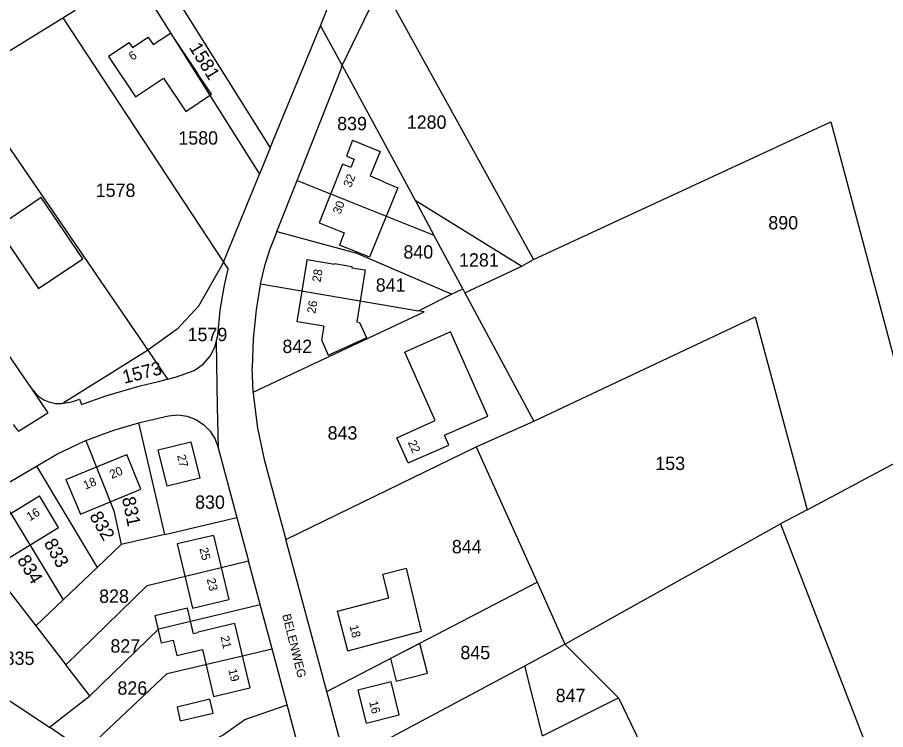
# Model space of a CAD drawing. Extents: x 191922 to 199923, y 328959 to 333350.
# Drawn here: x 193104.8 to 193280.5, y 329905.8 to 330050 of the extents above; entities that cross this region are included whole.
import ezdxf

# ---------------------------------------------------------------- set-up
doc = ezdxf.new("R2010")
doc.units = 0
for name, color, linetype in [('enkelbestemming', 7, 'Continuous'), ('Level 6', 7, 'Continuous'), ('maatvoering - maximum aantal wooneenheden', 7, 'Continuous'), ('Maatvoering_symbolen', 7, 'Continuous'), ('recreatiewoning', 7, 'Continuous')]:
    doc.layers.add(name, color=color, linetype=linetype)

msp = doc.modelspace()

# ---------------------------------------------------------------- linework, layer by layer
at = {"layer": 'Level 6'}
for p, q in [((193166.1, 330048.3), (193182.06, 330088.32)), ((193134.95, 330057.03), (193155.93, 330023.57)), ((193134.95, 330057.03), (193155.93, 330023.57)), ((193170.52, 330040.26), (193178.48, 330056.75)), ((193178.48, 330056.75), (193209.25, 330001.01)), ((193130.95, 330054.52), (193153.75, 330018.24)), ((193113.97, 330049.93), (193116.44, 330051.47)), ((193093.69, 330037.36), (193113.97, 330049.93)), ((193113.97, 330049.93), (193146.48, 330000.43)), ((193155.93, 330023.57), (193166.1, 330048.3)), ((193155.93, 330023.57), (193166.1, 330048.3)), ((193166.1, 330048.3), (193170.52, 330040.26)), ((193166.1, 330048.3), (193170.52, 330040.26)), ((193161.38, 330016.99), (193170.24, 330039.39)), ((193170.24, 330039.39), (193170.52, 330040.26)), ((193170.52, 330040.26), (193185.3, 330012.99)), ((193170.52, 330040.26), (193185.3, 330012.99)), ((193093.69, 330037.36), (193131.19, 329982.64)), ((193155.93, 330023.57), (193153.75, 330018.24)), ((193076.79, 330019.47), (193107.55, 329974.94)), ((193146.48, 330000.43), (193153.75, 330018.24)), ((193157.28, 330006.65), (193161.38, 330016.99)), ((193161.38, 330016.99), (193189.08, 330005.95)), ((193185.3, 330012.99), (193206.84, 329999.65)), ((193185.3, 330012.99), (193189.08, 330005.95)), ((193185.3, 330012.99), (193206.84, 329999.65)), ((193157.28, 330006.65), (193173.19, 330002.35)), ((193194.92, 329995.09), (193189.08, 330005.95)), ((193192.65, 329993.95), (193173.19, 330002.35)), ((193146.48, 330000.43), (193147.4, 329999.03)), ((193206.84, 329999.65), (193209.25, 330001.01)), ((193146.66, 329995.79), (193147.4, 329999.03)), ((193195.36, 329994.28), (193206.84, 329999.65)), ((193195.36, 329994.28), (193206.84, 329999.65)), ((193145.81, 329990.72), (193146.66, 329995.79)), ((193153.99, 329996.09), (193185.97, 329990.6)), ((193192.65, 329993.95), (193194.92, 329995.09)), ((193194.92, 329995.09), (193195.36, 329994.28)), ((193185.97, 329990.6), (193192.65, 329993.95)), ((193195.36, 329994.28), (193209.31, 329968.3)), ((193195.36, 329994.28), (193209.31, 329968.3)), ((193137.08, 329986.88), (193141.5, 329991.61)), ((193145.32, 329985.61), (193145.81, 329990.72)), ((193153.08, 329990.79), (193152.46, 329984.97)), ((193152.49, 329974.17), (193187.09, 329990.41)), ((193187.09, 329990.41), (193185.97, 329990.6)), ((193209.31, 329968.3), (193254.07, 329989.4)), ((193254.07, 329989.4), (193264.59, 329950.33)), ((193137.08, 329986.88), (193131.19, 329982.64)), ((193145.03, 329984.34), (193145.32, 329985.61)), ((193145.03, 329984.34), (193145.2, 329971.18)), ((193152.46, 329984.97), (193152.27, 329979.13)), ((193131.11, 329982.58), (193114, 329971.9)), ((193131.11, 329982.58), (193131.19, 329982.64)), ((193131.19, 329982.64), (193135.18, 329976.79)), ((193142.38, 329979.8), (193143.83, 329981.47)), ((193140.57, 329978.53), (193142.38, 329979.8)), ((193152.49, 329974.17), (193152.27, 329979.13)), ((193135.18, 329976.79), (193136.98, 329977.27)), ((193136.98, 329977.27), (193140.57, 329978.53)), ((193122.7, 329973.41), (193129.63, 329975.41)), ((193129.63, 329975.41), (193133.31, 329976.28)), ((193133.31, 329976.28), (193135.18, 329976.79)), ((193107.55, 329974.94), (193110.94, 329969.98)), ((193114, 329971.9), (193115.42, 329972.14)), ((193117.31, 329972.75), (193117.75, 329971.66)), ((193117.75, 329971.66), (193122.7, 329973.41)), ((193145.2, 329971.18), (193145.39, 329962.87)), ((193104.97, 329966.22), (193110.94, 329969.98)), ((193197.61, 329963.07), (193209.31, 329968.3)), ((193197.61, 329963.07), (193209.31, 329968.3)), ((193104.97, 329966.22), (193104, 329967.63)), ((193124.28, 329966.45), (193129.33, 329967.92)), ((193134.63, 329945.37), (193129.33, 329967.92)), ((193118.61, 329964.37), (193124.28, 329966.45)), ((193118.61, 329964.37), (193124.29, 329950.15)), ((193159.09, 329944.32), (193197.61, 329963.07)), ((193197.61, 329963.07), (193209.95, 329935.66)), ((193197.61, 329963.07), (193209.95, 329935.66)), ((193145.39, 329962.87), (193149.18, 329948.78)), ((193264.59, 329950.33), (193287.14, 329962.36)), ((193100.51, 329954.38), (193108.64, 329959.16)), ((193108.64, 329959.16), (193120.94, 329938.67)), ((193100.51, 329954.38), (193114.05, 329932.09)), ((193091.37, 329949.02), (193108.53, 329926.82)), ((193124.29, 329950.15), (193125.79, 329943.31)), ((193264.59, 329950.33), (193259.21, 329947.47)), ((193134.63, 329945.37), (193149.18, 329948.78)), ((193149.18, 329948.78), (193151.53, 329940.03)), ((193215.55, 329923.15), (193259.21, 329947.47)), ((193259.21, 329947.47), (193318.75, 329793.8)), ((193134.63, 329945.37), (193125.79, 329943.31)), ((193167.39, 329913.57), (193159.09, 329944.32)), ((193125.79, 329943.31), (193120.94, 329938.67)), ((193120.94, 329938.67), (193114.05, 329932.09)), ((193131.04, 329935), (193151.53, 329940.03)), ((193153.92, 329931.14), (193151.53, 329940.03)), ((193114.58, 329918.98), (193131.04, 329935)), ((193167.39, 329913.57), (193209.95, 329935.66)), ((193209.95, 329935.66), (193215.55, 329923.15)), ((193209.95, 329935.66), (193215.55, 329923.15)), ((193114.05, 329932.09), (193108.53, 329926.82)), ((193156.34, 329922.23), (193153.92, 329931.14)), ((193108.53, 329926.82), (193114.58, 329918.98)), ((193207.44, 329918.79), (193215.55, 329923.15)), ((193215.55, 329923.15), (193226.43, 329912.31)), ((193215.55, 329923.15), (193226.43, 329912.31)), ((193159.37, 329910.88), (193156.34, 329922.23)), ((193119.44, 329912.69), (193114.58, 329918.98)), ((193171.2, 329899.44), (193207.44, 329918.79)), ((193211.08, 329904.57), (193207.44, 329918.79)), ((193111.29, 329906.35), (193119.44, 329912.69)), ((193171.2, 329899.44), (193167.39, 329913.57)), ((193211.08, 329904.57), (193226.43, 329912.31)), ((193226.43, 329912.31), (193230.73, 329903.34)), ((193226.43, 329912.31), (193230.73, 329903.34)), ((193163.93, 329893.92), (193159.37, 329910.88)), ((193118.39, 329901.51), (193111.29, 329906.35))]:
    msp.add_line(p, q, dxfattribs=at)
for points in [[(193209.25, 330001.01), (193269.39, 330028.86), (193287.14, 329962.36)], [(193155.94, 330003.14), (193157.11, 330006.21), (193157.28, 330006.65)], [(193153.99, 329996.09), (193154.94, 330000), (193155.94, 330003.14)], [(193141.5, 329991.61), (193146.4, 330000.26), (193146.48, 330000.43)], [(193153.99, 329996.09), (193153.82, 329995.43), (193153.08, 329990.79)], [(193143.83, 329981.47), (193144.83, 329983.45), (193145.03, 329984.34)], [(193107.55, 329974.94), (193108.4, 329973.91), (193109.08, 329973.28), (193110.13, 329972.62), (193111.16, 329972.16), (193112.5, 329971.88), (193113.75, 329971.86), (193114, 329971.9)], [(193152.49, 329974.17), (193152.53, 329973.29), (193153.37, 329966.86)], [(193115.42, 329972.14), (193116.4, 329972.4), (193117.31, 329972.75)], [(193129.33, 329967.92), (193129.79, 329968.06), (193135.37, 329969.38), (193137.24, 329969.53), (193139.1, 329969.26)], [(193139.1, 329969.26), (193140.87, 329968.61), (193142.45, 329967.59)], [(193142.45, 329967.59), (193143.77, 329966.24), (193144.77, 329964.65), (193145.39, 329962.87)], [(193153.37, 329966.86), (193154.71, 329960.52), (193159.09, 329944.32)], [(193108.64, 329959.16), (193112.74, 329961.57), (193118.39, 329964.29), (193118.61, 329964.37)], [(193119.44, 329912.69), (193133.39, 329926.24), (193153.92, 329931.14)], [(193118.39, 329901.51), (193135.1, 329917.21), (193156.34, 329922.23)], [(193091.09, 329914.55), (193093.37, 329918.16), (193111.29, 329906.35)], [(193136.29, 329899.03), (193146.4, 329904.82), (193150.8, 329907.91), (193159.37, 329910.88)]]:
    msp.add_lwpolyline(points, dxfattribs=at)
at = {"layer": 'recreatiewoning'}
for p, q in [((193144.03, 330034.46), (193141.24, 330038.61)), ((193161.37, 329988.39), (193163.28, 330000)), ((193163.28, 330000), (193163.44, 330000.97)), ((193166.79, 329987.5), (193161.37, 329988.39)), ((193174.04, 329988.27), (193175.45, 329985.12)), ((193166.79, 329987.5), (193166.29, 329984.72)), ((193166.29, 329984.72), (193167.7, 329981.63)), ((193167.7, 329981.63), (193175.45, 329985.12)), ((193114.59, 329956.45), (193126.94, 329961.52)), ((193129.74, 329954.54), (193126.94, 329961.52)), ((193097.87, 329946.22), (193109.26, 329953.19)), ((193113.08, 329946.76), (193109.26, 329953.19)), ((193144.47, 329945.16), (193147.55, 329932.18)), ((193178.71, 329937.3), (193183.53, 329938.55)), ((193186.53, 329925.75), (193183.53, 329938.55)), ((193148.71, 329927.3), (193151.8, 329914.29)), ((193171.62, 329921.8), (193186.53, 329925.75)), ((193173.69, 329913.86), (193175.38, 329907.16)), ((193175.38, 329907.16), (193182.07, 329908.84))]:
    msp.add_line(p, q, dxfattribs=at)
for points in [[(193127.42, 330044.86), (193128.08, 330043.87), (193131.23, 330045.99), (193132.24, 330044.48), (193135.73, 330046.82), (193141.24, 330038.61)], [(193127.42, 330044.86), (193123.21, 330042.05), (193128.66, 330033.89), (193134.36, 330037.7), (193138.84, 330030.98), (193144.03, 330034.46)], [(193172.59, 330025.15), (193171.35, 330021.91), (193172.93, 330021.3), (193172.28, 330019.63), (193170.56, 330020.32), (193165.83, 330008.43), (193170.94, 330006.39), (193169.95, 330003.91)], [(193172.59, 330025.15), (193178.17, 330022.85), (193176.18, 330017.91), (193178.9, 330016.8), (193178.86, 330016.7), (193181.74, 330015.53)], [(193181.74, 330015.53), (193176.05, 330001.47), (193173.19, 330002.63), (193169.95, 330003.91)], [(193117.98, 330001.16), (193109.57, 330013.54), (193100.62, 330007.49), (193109.03, 329995.12), (193117.98, 330001.16)], [(193163.44, 330000.97), (193168.93, 330000.06), (193168.95, 330000.17), (193172.49, 329999.59), (193172.45, 329999.34), (193175.17, 329998.89), (193173.44, 329988.36), (193174.04, 329988.27)], [(193200, 329969.32), (193192.43, 329986.36), (193183.18, 329982.27)], [(193183.86, 329959.83), (193181.58, 329964.93), (193189.34, 329968.4), (193183.18, 329982.27)], [(193183.86, 329959.83), (193192.1, 329963.42), (193191.2, 329965.42), (193200, 329969.32)], [(193133.27, 329962.48), (193139.9, 329964.07), (193141.7, 329956.74), (193135.08, 329955.12), (193133.27, 329962.48)], [(193114.59, 329956.45), (193117.52, 329949.45), (193129.74, 329954.54)], [(193097.87, 329946.22), (193101.78, 329939.81), (193113.08, 329946.76)], [(193144.47, 329945.16), (193137.11, 329943.48), (193140.24, 329930.45), (193147.55, 329932.18)], [(193171.62, 329921.8), (193169.54, 329929.8), (193179.96, 329932.52), (193178.71, 329937.3)], [(193148.71, 329927.3), (193141.38, 329925.55), (193141.3, 329925.43), (193140.44, 329925.23), (193139.23, 329930.44), (193132.58, 329928.88), (193133.86, 329923.41), (193136.29, 329923.98), (193137.03, 329920.82), (193142.26, 329922.06), (193144.49, 329912.58), (193151.8, 329914.29)], [(193187.75, 329917.25), (193186.23, 329923.31), (193180.29, 329920.21), (193181.44, 329915.65), (193187.75, 329917.25)], [(193182.07, 329908.84), (193180.42, 329915.53), (193173.69, 329913.86)], [(193144.39, 329909.2), (193143.73, 329911.98), (193137.08, 329910.39), (193137.74, 329907.61), (193144.39, 329909.2)]]:
    msp.add_lwpolyline(points, dxfattribs=at)

# ---------------------------------------------------------------- texts
at = {"layer": 'enkelbestemming'}
for s, rotation, p in [('1581', 301.7688, (193139.41, 330043.89)), ('1280', 0, (193183.58, 330027.45)), ('890', 0, (193256.76, 330007.09)), ('1573', 14.4721, (193126.42, 329975.82)), ('153', 0, (193233.88, 329958.39)), ('831', 281.8267, (193125.91, 329952.69)), ('832', 299.9663, (193119.27, 329949.07)), ('833', 298.831, (193110.06, 329943.62)), ('834', 301.3372, (193104.63, 329940.19))]:
    msp.add_text(s, height=2.7, rotation=rotation, dxfattribs=at).set_placement(p)
for s, p in [('839', (193169.49, 330027.16)), ('1580', (193137.35, 330024.24)), ('1578', (193120.62, 330013.65)), ('840', (193182.9, 330001.17)), ('1281', (193194.16, 329999.55)), ('841', (193177.3, 329994.48)), ('1579', (193139.22, 329984.47)), ('842', (193158.41, 329982.07)), ('843', (193167.56, 329964.54)), ('830', (193140.74, 329950.54)), ('844', (193192.7, 329941.53)), ('828', (193121.31, 329931.51)), ('827', (193123.6, 329921.43)), ('845', (193194.43, 329920.1)), ('835', (193102.19, 329918.95)), ('826', (193125.02, 329912.92)), ('847', (193213.72, 329911.41))]:
    msp.add_text(s, height=2.7, dxfattribs=at).set_placement(p)
at = {"layer": 'maatvoering - maximum aantal wooneenheden'}
for s, rotation, p in [('6', 33.7378, (193128.04, 330041.18)), ('32', 68.2625, (193172.28, 330015.44)), ('30', 68.2625, (193170.12, 330010.01)), ('28', 80.6697, (193166.12, 329996.33)), ('26', 80.6697, (193165.08, 329989.98)), ('22', 294.1546, (193183.76, 329963.98)), ('27', 283.7721, (193137.08, 329961.31)), ('20', 22.2804, (193123.86, 329956.58)), ('18', 22.2804, (193118.53, 329954.39)), ('16', 31.4459, (193107.29, 329948)), ('25', 283.2996, (193141.6, 329942.51)), ('23', 283.2996, (193143.08, 329936.3)), ('18', 284.5509, (193171.97, 329926.8)), ('21', 283.3686, (193145.86, 329924.62)), ('19', 283.3686, (193147.44, 329917.95)), ('16', 284.1336, (193175.95, 329911.44))]:
    msp.add_text(s, height=1.75, rotation=rotation, dxfattribs=at).set_placement(p)
at = {"layer": 'Maatvoering_symbolen'}
msp.add_text('BELENWEG', height=1.75, rotation=284.0084, dxfattribs=at).set_placement((193158.35, 329929.05))

doc.saveas('drawing.dxf')
